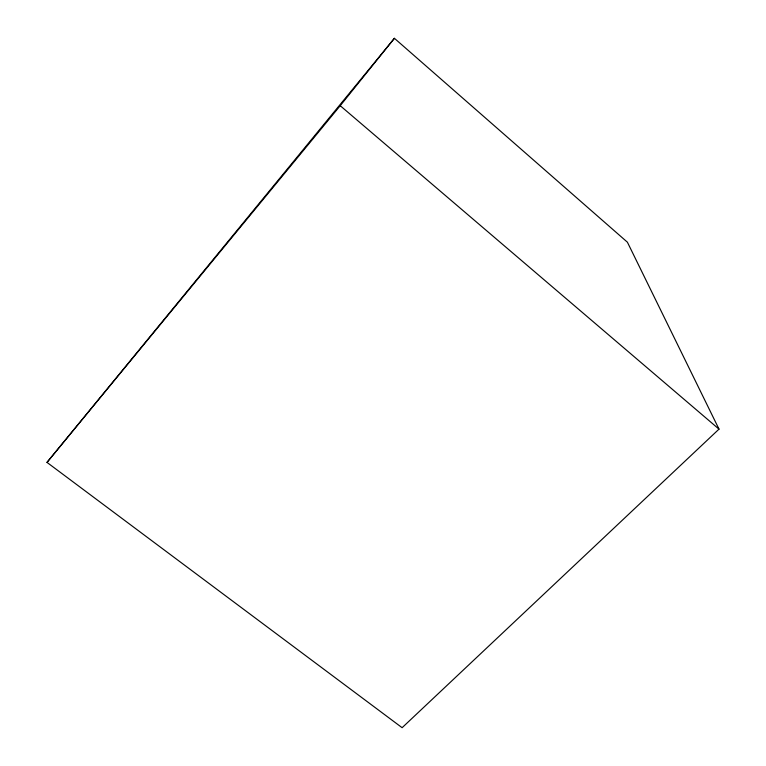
<?xml version="1.0" encoding="UTF-8"?>
<svg xmlns="http://www.w3.org/2000/svg" width="766" height="766" viewBox="0 0 766 766"><rect width="100%" height="100%" fill="white"/><g stroke="black" fill="none" stroke-linecap="round" stroke-linejoin="round"><path stroke-width="1.15" d="M46.994 462.396L340.219 105.708L394.404 38.3L627.402 242.2L719.006 429.132L402.112 727.7L46.994 462.396L394.404 38.3M340.219 105.708L719.006 429.132"/></g></svg>
